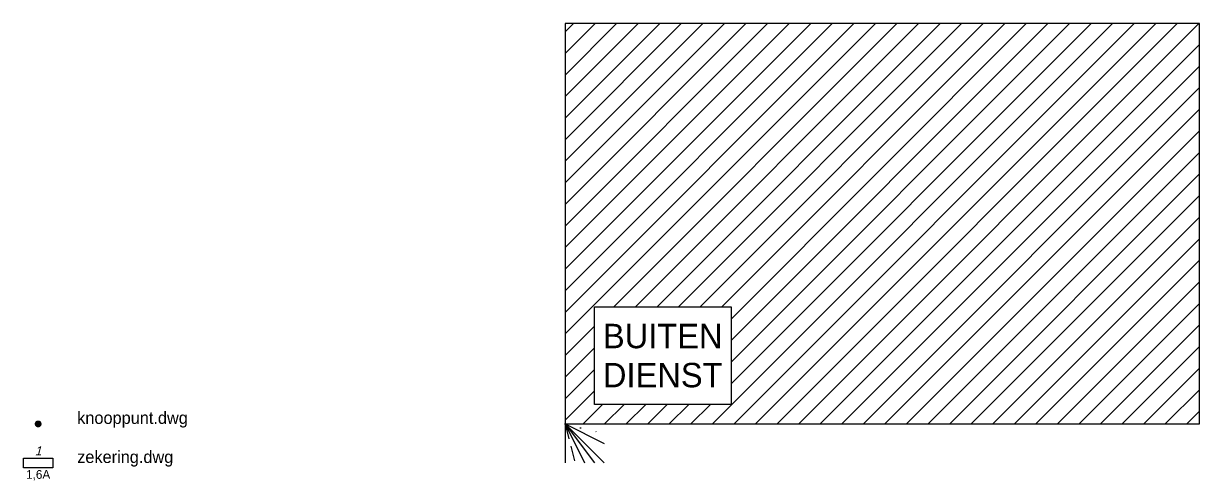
# Model space of a CAD drawing. Header units: millimetres. Extents: x -1040 to 5136, y -2580 to 8636.
# Drawn here: x -443 to -202, y -83.6 to 10 of the extents above; entities that cross this region are included whole.
import ezdxf
from ezdxf.enums import TextEntityAlignment as Align

# ---------------------------------------------------------------- set-up
doc = ezdxf.new("R2010")
doc.units = ezdxf.units.MM
doc.linetypes.add('DOT2', pattern=[3.125, 0, -3.125])
doc.linetypes.add('HIDDEN2', pattern=[4.6875, 3.125, -1.5625])
for name, color, linetype in [('13c', 9, 'Continuous'), ('18c', 1, 'Continuous'), ('25c', 7, 'Continuous'), ('35c', 2, 'Continuous'), ('50c', 3, 'Continuous'), ('70c', 4, 'Continuous'), ('BUITEN DIENST', 220, 'Continuous')]:
    doc.layers.add(name, color=color, linetype=linetype)
doc.layers.add('noprint', color=40, linetype='Continuous', plot=False)
doc.layers.add('VPframe', color=30, linetype='Continuous', plot=False)
doc.styles.add('ISO2S', font='isoplus', dxfattribs={"oblique": 15, "height": 2})
doc.styles.add('isoplus', font='isoplus.shx')
doc.styles.get("Standard").update_dxf_attribs({"font": 'isoplus.shx'})

# ---------------------------------------------------------------- blocks, each defined once
blk = doc.blocks.new('knooppunt')
at = {"linetype": 'Continuous', "const_width": 0.7}
blk.add_lwpolyline([(-0.35, 0, 1), (0.35, 0, 1)], format="xyb", close=True, dxfattribs=at)
blk = doc.blocks.new('zekering')
at = {"color": 7, "linetype": 'Continuous'}
blk.add_lwpolyline([(3, -1), (-3, -1), (-3, 1), (3, 1)], close=True, dxfattribs=at)
at = {"color": 7, "style": 'isoplus', "oblique": 15}
blk.add_attdef('SNAME', text='', height=1.8, dxfattribs=at).set_placement((0, 2.5), align=Align.MIDDLE)
at = {"color": 7, "style": 'isoplus'}
blk.add_attdef('W', text='', height=1.8, dxfattribs=at).set_placement((0, -2.5), align=Align.MIDDLE)
blk = doc.blocks.new('paginalayout')
at = {"layer": 'BUITEN DIENST', "linetype": 'Continuous'}
h = blk.add_hatch(dxfattribs=at)
h.set_pattern_fill('ANSI31', color=256, scale=25)
h.set_pattern_definition([(45, (0, 0), (-2.20971, 2.20971), [])])
h.paths.add_polyline_path([(-332, -72), (-202, -72), (-202, 10), (-332, 10)])
h.paths.add_polyline_path([(-326, -48), (-298, -48), (-298, -68), (-326, -68)], flags=16)
at = {"layer": '13c', "linetype": 'Continuous'}
blk.add_line((-332, -72), (-332, -80), dxfattribs=at)
at = {"layer": '18c', "linetype": 'HIDDEN2'}
blk.add_line((-332, -72), (-330, -80), dxfattribs=at)
at = {"layer": '25c', "linetype": 'Continuous'}
blk.add_line((-332, -72), (-328, -80), dxfattribs=at)
at = {"layer": '35c'}
blk.add_line((-332, -72), (-324, -76), dxfattribs=at)
at = {"layer": '50c'}
blk.add_line((-332, -72), (-324, -80), dxfattribs=at)
at = {"layer": '70c', "linetype": 'DOT2'}
blk.add_line((-332, -72), (-324, -74), dxfattribs=at)
at = {"layer": 'BUITEN DIENST', "linetype": 'Continuous'}
for points in [[(-332, -72), (-202, -72), (-202, 10), (-332, 10)], [(-326, -48), (-298, -48), (-298, -68), (-326, -68)]]:
    blk.add_lwpolyline(points, close=True, dxfattribs=at)
at = {"layer": 'VPframe', "linetype": 'Continuous'}
blk.add_line((-332, -72), (-326, -80), dxfattribs=at)
at = {"color": 7, "linetype": 'Continuous'}
blk.add_blockref('knooppunt', (-440, -72), dxfattribs=at)
blk.add_blockref('zekering', (-440, -80), dxfattribs=at).add_auto_attribs({'SNAME': '1', 'W': '1,6A'})
for s, p in [('knooppunt.dwg', (-432, -72)), ('zekering.dwg', (-432, -80))]:
    blk.add_text(s, height=2.5, dxfattribs=at).set_placement(p)
at = {"layer": 'BUITEN DIENST', "linetype": 'Continuous', "style": 'ISO2S'}
for s, p in [('BUITEN', (-312, -54)), ('DIENST', (-312, -62))]:
    blk.add_text(s, height=5, dxfattribs=at).set_placement(p, align=Align.MIDDLE_CENTER)

msp = doc.modelspace()

# ---------------------------------------------------------------- block references
at = {"layer": 'noprint', "linetype": 'Continuous'}
msp.add_blockref('paginalayout', (0, 0), dxfattribs=at)

doc.saveas('drawing.dxf')
